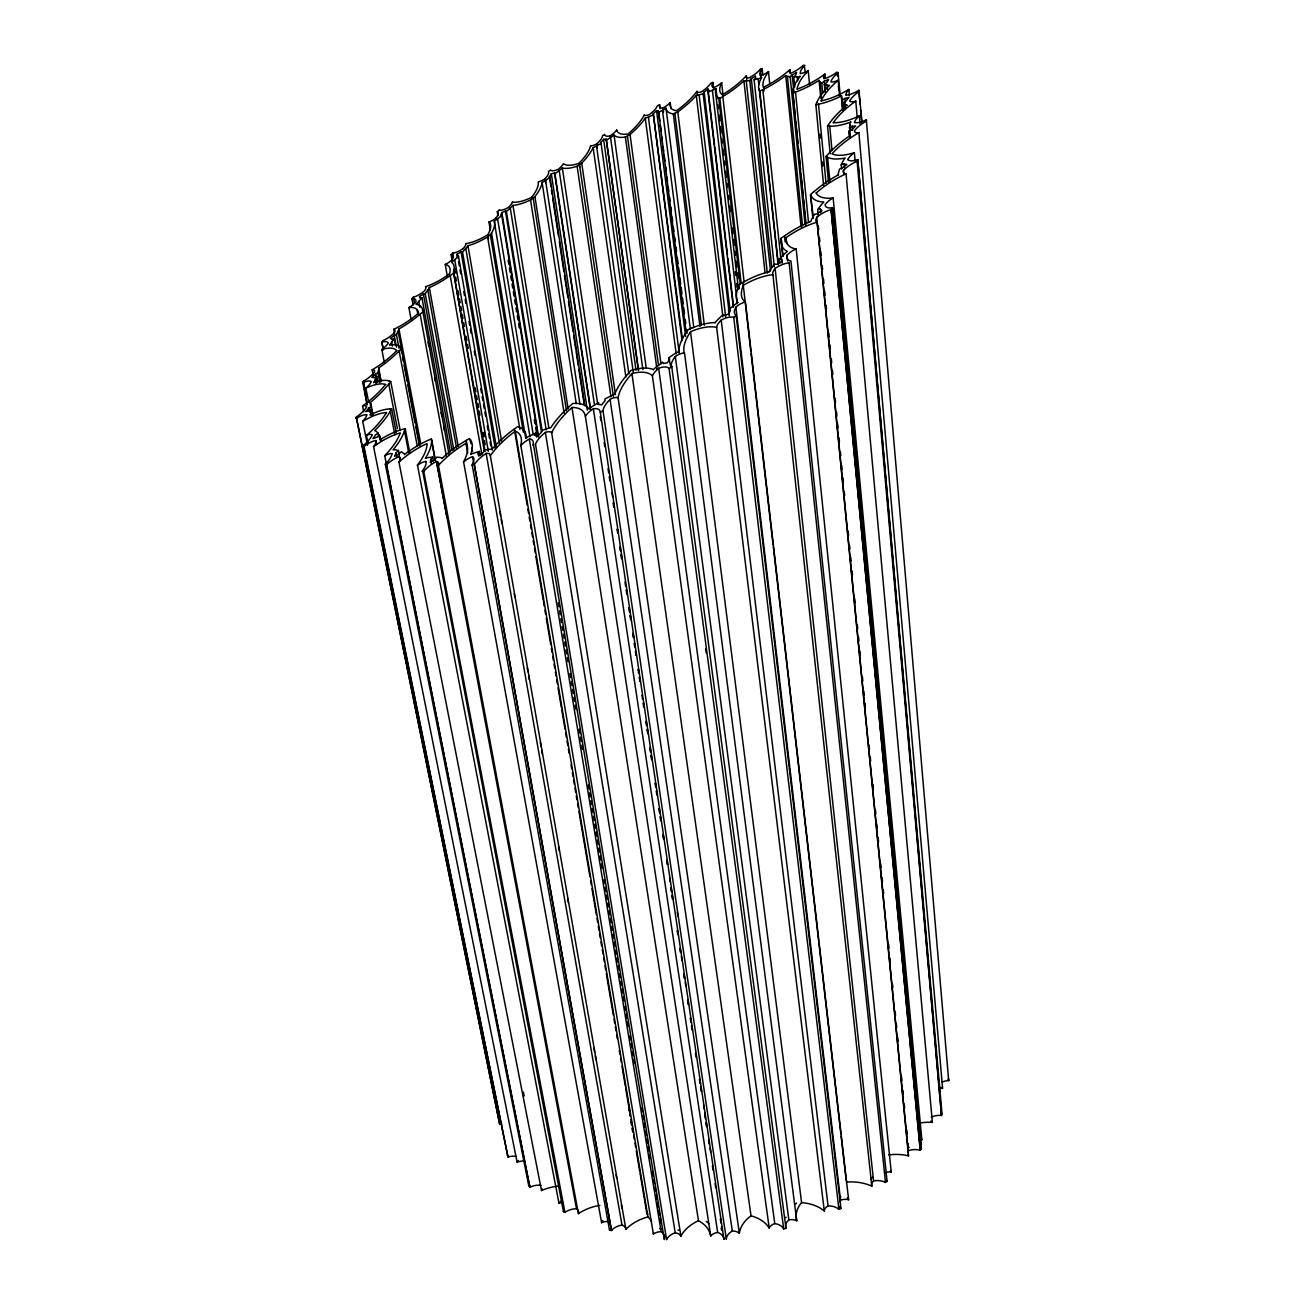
<?xml version="1.0" encoding="UTF-8"?>
<svg xmlns="http://www.w3.org/2000/svg" width="1305" height="1305" viewBox="0 0 1305 1305"><rect width="100%" height="100%" fill="white"/><g stroke="black" fill="none" stroke-linecap="round" stroke-linejoin="round"><path stroke-width="1.5" d="M854.481 122.474A14.795 6.052 -30.7 0 0 866.324 119.783L948.686 1080.589L948.735 1079.333A12.463 7.569 -2.1 0 1 947.952 1079.235M866.406 119.783L866.373 121.055M722.089 1229.979L722.122 1228.706L720.898 1228.902M785.121 241.882L784.501 235.879L781.124 238.26L782.69 256.286M638.243 369.788L606.221 139.146A15.872 5.791 -33.7 0 1 603.595 139.292A21.745 7.912 -34 0 1 600.936 142.327L601.001 143.468L596.516 145.964A14.192 5.187 -34 0 1 593.123 147.628A49.313 17.944 -34.5 0 1 581.687 163.19L577.12 166.224A38.008 13.882 -34 0 1 562.292 167.97A16.737 6.117 -34.5 0 1 559.209 170.564L554.951 173.826L590.561 408.808M805.854 225.21L792.739 91.383L795.349 117.401M370.229 414.811A15.301 6.199 -37.9 0 0 371.044 412.282L371.403 409.379L368.809 411.124A18.025 7.324 -37.9 0 0 365.645 411.613A23.474 9.396 -37.8 0 0 368.76 408.041L371.354 406.393L370.897 404.061A13.344 5.367 -37.8 0 0 370.049 402.641A55.104 21.663 -37.6 0 0 388.743 384.013L390.701 381.517L389.233 381.044M850.093 137.89L849.751 124.693A18.123 7.438 -30.6 0 1 850.762 122.05M374.502 372.251L374.535 372.104A8.89 3.491 -37.4 0 0 372.17 369.804A47.208 18.156 -37.2 0 0 396.687 350.686M379.837 382.528L377.928 372.839L378.581 369.935A13.817 5.432 -37.4 0 0 378.597 367.994A53.407 20.521 -37.2 0 0 399.102 350.963L401.5 348.549L400.7 347.554A39.493 15.464 -37.4 0 0 389.445 345.009A16.802 6.476 -37.1 0 0 391.696 342.106L394.094 338.517L395.219 344.389M843.422 170.547L843.47 170.368A18.857 8.075 -30.8 0 1 857.042 161.298L857.793 159.569L941.558 1115.498M484.334 451.236L453.52 271.848A40.406 15.203 -36.3 0 0 451.644 262.387A16.883 6.297 -35.9 0 0 454.711 259.744L458.479 256.155L492.344 450.192M399.265 454.499L398.498 450.535L395.676 449.882A14.061 5.987 -38 0 0 393.099 449.85A53.733 22.348 -38.1 0 0 404.55 430.781L405.17 428.627L402.544 429.329A51.123 21.826 -38 0 0 380.342 439.589A14.551 6.068 -38 0 0 380.228 437.436L379.396 435.185L376.835 437.257A19.95 8.352 -38 0 0 372.985 438.594A22.968 9.461 -38 0 0 375.383 435.005L377.993 432.999L376.346 431.433A13.393 5.546 -38 0 0 374.617 430.65A55.153 22.267 -38 0 0 390.293 411.271L391.647 408.873L389.575 408.954M681.993 340.458L653.267 113.666A22.397 8.173 -33.4 0 0 656.546 110.599A16.117 5.905 -33.1 0 0 658.519 111.137M367.096 404.713L363.23 381.337M535.017 435.234L535.915 432.983L530.531 435.527A18.776 8.629 -36.4 0 0 526.323 437.876M686.185 332.873L658.519 111.137L659.792 121.12M738.385 286.921L739.413 284.425L742.953 282.418A54.745 25.17 -32.6 0 1 768.922 271.864M373.654 382.561A16.149 6.362 -37.5 0 0 375.253 379.771L376.721 376.427L374.225 377.765A16.818 6.656 -37.6 0 0 371.876 377.455A23.278 9.086 -37.4 0 0 375.481 374.078L377.928 372.839M823.618 185.702L815.853 104.645L816.767 102.557M394.322 332.889L394.404 332.726A9.086 3.491 -37 0 0 393.784 329.284A43.473 16.41 -36.6 0 0 418.53 313.151A34.958 13.393 -36.9 0 0 408.922 307.54L411.091 319.448M841.578 168.9L841.203 164.87L843.095 161.086A19.82 8.401 -30.7 0 1 845.102 158.019A45.006 18.662 -30.7 0 1 827.566 157.253L826.049 156.437L828.414 153.859A63.537 26.981 -30.6 0 1 850.338 135.394A15.676 6.476 -30.7 0 1 849.473 133.697L849.082 131.071L852.051 129.587A26.72 11.093 -30.6 0 1 855.656 126.03A18.743 7.667 -30.7 0 1 852.149 126.194L849.196 127.776M399.036 348.288L396.426 334.553L398.09 331.242A14.616 5.612 -37 0 0 398.906 328.925A50.389 19.004 -36.6 0 0 420.096 314.179L422.787 311.928L422.657 310.525A39.085 14.975 -36.9 0 0 416.034 304.261A17.096 6.46 -36.5 0 0 418.775 301.439L421.939 297.768L450.29 451.905M458.479 256.155L456.946 256.171A17.797 6.639 -36 0 0 457.239 254.002A19.232 7.129 -35.7 0 0 461.089 251.947L462.508 252.028L465.787 248.439A16.312 6.068 -35.8 0 0 467.973 245.731A42.82 15.758 -35.4 0 0 487.613 236.955L491.545 233.334L525.719 438.252M729.348 314.277L703.15 93.732L704.178 92.019A22.397 8.222 -32.7 0 0 707.979 89.05A17.161 6.346 -32.4 0 0 709.153 90.273L707.995 92.035L733.345 307.344M382.838 340.621L381.859 342.269L383.36 350.034L381.908 342.253A12.61 4.877 -37.1 0 1 388.254 343.199A11.696 4.502 -37.1 0 1 381.794 349.495L384.437 363.084M480.093 455.396L479.375 451.4L477.793 453.83A19.836 8.907 -37.3 0 1 478.658 456.098A26.589 12.088 -37 0 1 483.176 452.525L484.612 450.127L488.951 449.409A14.942 6.753 -37 0 1 491.952 449.344A64.679 29.901 -36.4 0 1 514.317 429.002L517.628 426.604L519.39 427.29M832.101 208.115L832.345 207.74A15.105 6.574 -31.1 0 1 825.037 204.722A13.931 6.085 -31.1 0 1 833.161 197.903A41.727 17.862 -30.8 0 1 816.114 192.912M831.35 209.257L831.089 209.632A17.927 7.912 -31.3 0 0 816.848 217.234A11.794 5.187 -31.3 0 0 816.897 222.356M830.176 153.892L827.549 125.965L829.213 123.584A62.428 25.66 -30.5 0 1 846.945 105.15M421.939 297.768L420.014 298.225A16.786 6.362 -36.6 0 0 419.427 296.578A20.929 7.863 -36.4 0 0 423.375 293.968L425.218 293.625L427.763 290.102A15.546 5.856 -36.4 0 0 429.312 287.524A46.621 17.34 -36 0 0 450.176 275.567M818.251 215.553L817.664 209.583L820.861 205.358A20.945 9.168 -31.1 0 1 823.781 202.047A46.686 19.999 -30.9 0 1 811.302 196.044M512.898 205.391A39.737 14.551 -34.7 0 0 530.564 199.975L534.92 196.598A46.197 16.932 -35.1 0 0 542.179 182.439A15.268 5.579 -34.6 0 0 545.539 180.4L549.976 177.398L549.389 176.615A20.57 7.52 -34.7 0 0 551.33 173.761A16.427 6.003 -34.4 0 0 554.511 172.929L554.951 173.826M411.956 298.894L413.342 297.165L414.484 303.103M675.028 356.82L675.321 356.461A11.957 5.546 -33.8 0 1 684.505 352.888L796.768 1220.795A9.347 6.362 -6.5 0 0 788.856 1219.865L788.367 1220.322A13.605 9.249 -6.2 0 0 785.969 1228.299L783.718 1228.951A13.637 9.298 -7.2 0 0 774.779 1223.584L658.682 368.353M740.261 284.457L718.663 97.712L719.838 98.397L722.823 96.586A52.494 19.298 -32.5 0 0 743.899 80.894A12.74 4.747 -32.1 0 0 746.264 80.975L749.771 80.584L751.321 78.675A21.826 8.107 -32.1 0 0 755.497 75.951A18.939 7.096 -31.9 0 0 755.791 77.843L754.111 79.768L774.322 266.84M442.199 458.267A14.241 6.28 -37.6 0 0 440.111 457.484L436.832 457.109L434.842 459.539A24.681 10.946 -37.6 0 0 430.259 462.476A20.798 9.086 -37.8 0 0 430.617 459.523L432.722 457.109L433.456 461.04M531.51 197.463A39.525 14.486 -35.1 0 0 538.198 181.819A9.412 3.442 -34.6 0 0 545.033 178.752L545.294 178.508A14.176 5.187 -34.7 0 0 548.524 171.444L550.514 169.993A12.104 4.421 -34.4 0 0 558.034 169.422L558.246 169.259A11.141 4.078 -34.5 0 0 563.401 163.68A33.8 12.349 -34 0 0 579.094 163.304L579.665 167.35M779.786 263.088L779.346 259.091L783.669 254.703A21.255 9.559 -31.8 0 1 787.355 251.408A50.063 22.12 -31.3 0 1 781.091 240.267M398.498 450.535L396.051 452.819A21.973 9.314 -38.1 0 1 394.583 456.195A22.316 9.624 -38 0 1 398.922 454.026L401.304 451.709L403.359 453.096A14.143 6.068 -37.9 0 1 404.452 454.613A56.751 24.974 -37.8 0 1 428.35 440.225L431.384 438.969L435.446 460.551M805.054 224.656L790.178 76.767L792.217 74.777A20.847 7.879 -31.6 0 0 796.572 72.444A21.19 8.091 -31.3 0 0 795.903 74.94L793.75 76.946L794.745 86.946M609.696 399.721L610.071 399.363A11.076 5.155 -35 0 1 618.162 397.666M542.13 430.878L506.405 211.541L510.255 208.05A16.753 6.166 -35.1 0 0 512.963 205.325L548.818 427.649M736.134 315.353L840.942 1208.495L838.936 1209.425L733.753 317.441L736.183 315.37A16.883 7.748 -32.6 0 1 736.053 307.034M812.852 218.327L810.503 194.608L813.455 192.031M606.14 140.385L610.642 137.482A16.28 5.938 -33.8 0 0 614.035 135.067A38.008 13.915 -33.4 0 0 625.372 137.041L630.054 134.513A51.662 18.759 -33.8 0 0 645.274 118.151M870.582 1178.937L872.474 1177.306M496.161 217.853A13.262 4.894 -35.4 0 0 497.368 211.638L499.179 210.072M729.218 315.761L728.516 309.791L733.655 305.582A20.684 9.51 -32.7 0 1 737.847 302.548M822.737 93.095L821.807 83.177L824.271 81.187A19.787 7.634 -31.1 0 0 828.61 79.426A23.539 9.2 -30.9 0 0 826.913 82.427L824.385 84.385L825.119 92.345M491.463 233.35A43 15.921 -35.8 0 0 494.35 221.214A16.231 5.987 -35.3 0 0 497.613 218.832L501.805 215.472L537.97 436.049M544.935 432.754L545.36 432.428A10.44 4.812 -36.1 0 1 551.721 432.738M657.899 112.67L662.451 110.272A15.497 5.677 -33.2 0 0 666.007 108.168A39.9 14.698 -32.7 0 0 673.233 113.829L677.801 111.904A52.804 19.232 -33.2 0 0 696.283 95.493A12.74 4.698 -32.7 0 0 699.121 94.922L703.15 93.732M671.765 366.738L669.122 368.63M452.998 273.593L450.209 275.6L481.937 454.841M843.112 110.126L842.214 100.224L844.988 98.381A18.988 7.536 -30.8 0 0 849.066 97.353A25.529 10.277 -30.6 0 0 846.358 100.713L843.536 102.508L844.074 108.446M669.335 361.648L668.812 357.701L674.391 354.014A19.412 9.021 -33.8 0 1 678.779 351.485M590.48 145.817A8.858 3.23 -34 0 0 596.874 143.795A15.301 5.579 -34 0 0 602.616 135.655L604.688 134.366A12.202 4.453 -33.7 0 0 610.283 135.785L610.544 135.606A11.337 4.143 -33.8 0 0 616.694 130.043M609.794 399.754A19.232 8.972 -34.9 0 0 602.943 410.798L600.3 412.347A15.171 7.047 -35.4 0 0 593.384 408.775L593.057 408.987A14.159 6.59 -35.3 0 0 585.374 416.213L710.719 1235.949A38.22 25.953 -10.7 0 0 698.469 1220.713L571.981 407.47A41.907 19.33 -36 0 1 585.325 416.246M442.216 458.283A61.612 27.878 -37.3 0 1 466.195 440.405L469.49 438.529L471.121 443.749M658.699 368.369A14.143 6.59 -34.1 0 0 652.402 375.824A42.429 19.754 -34.9 0 0 631.897 373.491L751.028 1215.836A38.334 26.182 -7 0 0 739.38 1233.307A9.363 6.394 -8.6 0 0 732.301 1231.055L731.665 1231.414A13.637 9.314 -8.3 0 0 726.314 1239.016M663.495 112.002L663.234 107.875A11.272 4.127 -33.2 0 0 670.183 102.589L670.966 108.625M662.94 108.054A12.642 4.633 -33.1 0 1 659.661 104.694L657.459 105.721A16.247 5.921 -33.4 0 1 649.988 114.122L649.678 114.416A8.564 3.132 -33.3 0 1 644.181 115.15M778.4 264.833L759.804 91.138L762.838 89.686A50.993 19.02 -31.9 0 0 785.692 75.543M676.186 353.786L645.257 118.168A13.278 4.861 -33.3 0 0 648.422 117.026L652.794 115.117M691.585 328.175L688.126 329.627L686.251 332.4A59.361 27.503 -32.9 0 0 678.682 351.534M535.295 444.238L535.442 444.157A19.966 9.249 -36 0 1 544.968 432.787M533.533 444.956L664.327 1239.571A13.539 9.135 -11.4 0 0 661.162 1231.692L529.308 439.1A13.654 6.28 -36.4 0 0 520.858 445.576L653.397 1234.057A9.314 6.297 -11.1 0 1 660.656 1231.692L661.162 1231.692M707.995 92.035L712.416 90.273A14.6 5.383 -32.5 0 0 715.972 88.593L717.13 98.674M394.094 338.517L391.826 339.414A16.41 6.346 -37.1 0 0 390.358 338.403A22.381 8.548 -36.9 0 0 394.224 335.336L396.426 334.553M841.203 164.87L844.139 163.696A19.232 8.124 -30.7 0 0 846.831 164.479A26.85 11.517 -30.8 0 0 842.459 167.953L839.555 169.014L838.577 172.472A17.373 7.422 -30.8 0 0 838.414 174.87M698.469 1220.713A38.351 26.198 -9.2 0 0 680.916 1236.21A9.331 6.313 -10.7 0 0 675.223 1232.785L674.489 1233.046A13.588 9.233 -10.4 0 0 666.627 1239.701L535.474 444.108M792.575 93.047L795.495 92.035L808.513 222.437M479.375 451.4L474.596 452.884A16.965 7.634 -37.2 0 0 470.681 454.466A48.791 21.549 -37.6 0 0 470.518 439.769M647.9 1213.96L646.97 1214.205L640.037 1173.146M754.111 79.768L758.172 78.74A13.833 5.171 -32 0 0 761.565 77.599M634.23 369.56L631.131 370.343L628.537 373.197A63.244 29.624 -34.1 0 0 614.671 394.322M817.664 209.583L820.388 208.947A20.489 8.923 -31.1 0 0 822.003 210.709A25.97 11.484 -31.2 0 0 817.126 213.857L814.499 214.346L812.134 218.424A19.151 8.434 -31.2 0 0 810.894 221.41A58.97 26.557 -31.6 0 0 784.533 235.911M625.927 1229.375L490.337 455.69A57.714 26.671 -36.4 0 1 515.312 431.221L647.949 1216.929A38.155 25.806 -11.2 0 0 625.927 1229.375A9.249 6.166 -12.4 0 0 622.012 1225.052L621.245 1225.199A13.474 9.021 -12.2 0 0 611.523 1230.485L609.484 1229.979L472.214 465.086M784.99 1217.614L786.181 1217.369M722.578 94.694A47.502 17.454 -32.5 0 0 746.281 75.837A9.119 3.409 -32.1 0 0 749.135 77.86A17.096 6.346 -32.1 0 0 760.342 69.279L762.202 68.871L762.821 74.972M815.853 104.645L818.496 104.172A46.523 18.156 -31 0 0 841.513 95.852L842.802 109.963M425.773 461.448L425.544 461.464A11.647 5.106 -37.7 0 0 417.502 465.281L558.948 1203.177A9.07 5.889 -13.7 0 1 562.977 1202.688M432.722 457.109L428.823 457.484A15.301 6.704 -37.7 0 0 425.479 458.267M846.146 95.151L846.309 95.151A15.089 5.987 -30.8 0 0 858.788 90.273L862.165 122.915M793.75 76.946L797.225 76.767A13.442 5.122 -31.4 0 0 800.275 76.245A54.011 20.945 -31 0 0 792.657 91.415M599.843 1205.363A37.731 25.072 -12.8 0 0 578.425 1213.65A9.102 5.938 -13.5 0 0 576.516 1208.756L575.766 1208.773A13.295 8.695 -13.5 0 0 564.983 1212.394L563.45 1211.627L422.706 471.317M779.346 259.091L781.646 259.075A22.332 10.016 -31.7 0 0 781.989 261.75A24.355 11.044 -32 0 0 776.964 264.279L774.811 264.148L771.19 268.585A20.603 9.314 -31.9 0 0 768.873 271.946M578.425 1213.65L438.415 465.347A10.212 4.502 -37.6 0 0 436.555 461.399L436.278 461.579A18.988 8.417 -37.6 0 0 423.815 471.268L423.032 471.317M422.07 471.301L421.955 471.301A16.476 7.194 -37.8 0 0 425.87 461.383M662.206 1228.69L661.896 1228.69A13.703 9.265 -11.1 0 0 659.563 1228.804M804.125 65.283L805.609 73.39M827.549 125.965L829.735 126.112L831.97 150.075M801.091 227.005L785.724 75.559A13.36 5.073 -31.6 0 0 787.388 76.31L790.178 76.767M366.672 414.827L366.787 414.843A11.451 4.633 -37.9 0 1 362.676 421.27L367.553 445.233M824.385 84.385L827.027 85.135A13.588 5.302 -31 0 0 829.54 85.314A58.986 23.506 -30.7 0 0 816.718 102.573M907.791 1147.421L908.492 1147.666A17.487 11.337 -2.6 0 1 908.998 1147.535M501.805 215.472L500.712 215.08A19.151 7.063 -35.4 0 0 501.87 212.503A17.618 6.476 -35.1 0 0 505.459 211.035L506.405 211.541M728.516 309.791L730.18 310.427A24.42 11.207 -32.6 0 0 729.201 313.836A22.479 10.375 -33.1 0 0 724.405 315.533L722.905 314.75L718.256 319.187A21.386 9.853 -32.9 0 0 715.042 322.694M530.026 1185.348A12.887 8.124 -14.3 0 1 528.835 1186.098L385.318 464.221L386.427 464.776L529.895 1187.224A13.034 8.319 -14.2 0 1 540.955 1185.332M838.006 72.46L840.143 94.645M563.336 1211.578L563.45 1211.627A13.181 8.515 -13.9 0 0 564.347 1210.616M795.479 92.084A48.758 18.547 -31.4 0 0 819.067 80.355A14.567 5.66 -31.1 0 0 819.98 81.807L821.807 83.177M529.748 1187.093L384.747 455.837A10.522 4.486 -38 0 1 391.859 453.585M843.536 102.508L845.151 104.221A14.339 5.742 -30.8 0 0 846.929 105.15M668.812 357.701L670.77 366.852M810.503 194.608L813.407 217.805M759.265 89.947L759.804 91.138M841.529 95.901A16.264 6.476 -30.8 0 0 841.497 97.957L842.214 100.224M406.442 663.821L356.314 417.045A17.699 7.096 -37.8 0 0 366.672 407.013A9.053 3.654 -37.8 0 0 362.578 405.953L363.769 411.923M406.834 665.746L424.614 753.262M425.006 755.236L459.866 926.909M460.274 928.85L499.668 1124.176L356.249 417.078L356.265 418.35M386.459 412.608A49.9 20.146 -38 0 1 366.428 435.348L368.026 443.096M370.049 402.641L372.61 415.365M371.044 412.282L371.811 416.148M368.663 402.119L365.873 388.156A37.829 15.22 -37.8 0 1 385.66 384.437M375.905 440.617L376.672 444.516M368.76 408.041L369.56 412.021M366.02 395.252L363.296 381.305A16.9 6.607 -37.4 0 0 374.421 372.268M362.774 382.805L367.145 404.681M523.387 1160.83A36.361 22.952 -14.4 0 0 517.09 1162.102L373.556 446.62A11.027 4.584 -38 0 0 375.987 440.552M380.228 437.436L380.995 441.335M379.396 435.185L380.571 441.041M377.993 432.999L378.76 436.898M370.897 404.061L372.953 414.37M378.597 367.994L381.256 381.566M378.581 369.935L380.864 381.566M376.721 376.427L377.863 382.235M375.481 374.078L376.998 381.81M375.253 379.771L376.019 383.637M372.137 369.853L373.279 375.628M388.743 384.013L397.421 428.611M391.647 408.873L396.263 432.477M398.922 454.026L400.015 460.747M523.387 1092.138L524.137 1095.972M390.26 411.287L394.86 434.859M557.398 1186.212A37.127 24.077 -13.9 0 0 541.51 1190.552L398.922 461.921A10.554 4.519 -38 0 0 399.33 456.701A17.781 7.667 -38 0 0 386.525 464.743M396.051 452.819L396.834 456.783M405.17 428.627L409.786 452.525M404.468 430.813L408.693 452.721M390.701 381.517L400.211 430.536M399.118 350.963L417.274 446.082M393.719 329.333L394.844 335.206M394.224 335.336L396.475 347.097M391.696 342.106L392.446 346.021M398.906 328.925L420.699 443.553M398.09 331.242L420.014 445.821M400.7 347.554L401.826 353.459M402.576 357.407L403.327 361.355M404.093 365.286L407.095 381.06M407.845 384.991L415.039 422.771M415.789 426.768L419.231 444.76M423.733 471.252L564.951 1212.443M576.5 1208.756L436.49 461.464L446.848 516.731M435.152 460.42L431.384 438.969M430.617 459.539L431.351 463.454M413.065 304.832L412.005 298.878A12.381 4.698 -36.6 0 1 415.904 301.814A11.386 4.307 -36.5 0 1 408.873 307.605M422.657 310.525L449.05 454.466M428.089 342.089L428.823 346.07M434.598 377.373L435.315 381.272M441.09 412.559L441.824 416.523M443.635 426.409L444.369 430.373M418.775 301.439L419.884 307.409M420.128 314.195L446.441 456.44M417.111 310.264L417.845 314.244M427.763 290.102L456.717 448.855M425.218 293.625L453.863 450.111M423.375 293.968L452.052 450.225M608.636 1221.529A9.2 6.117 -12.7 0 0 601.605 1222.736L463.618 462.068A12.691 5.709 -37.2 0 1 472.508 456.652L473.878 464.547M429.312 287.524L458.218 446.441M471.823 447.664L472.524 451.563M474.286 464.596L611.49 1230.533L474.319 464.547A20.064 9.119 -37 0 1 486.145 453.439A10.146 4.584 -37 0 1 490.354 455.69M466.195 440.438L467.255 446.277M467.696 453.096L465.934 443.357A55.723 25.203 -37.3 0 0 438.48 465.363M451.204 254.671A12.577 4.698 -36 0 1 452.476 259.434A10.815 4.029 -35.9 0 1 445.233 264.475L447.321 276.187M499.864 511.625L500.549 515.573M501.234 519.521L501.936 523.468M514.219 593.547L514.904 597.494M527.253 667.948L527.938 671.814M528.623 675.68L529.292 679.546M540.335 742.561L541.02 746.444M541.706 750.326L542.374 754.208M558.605 846.798L559.29 850.713M567.74 898.851L568.425 902.799M593.922 1048.258L594.607 1052.107M595.276 1055.957L595.945 1059.807M616.091 1174.696L616.661 1177.909M621.408 1205.021L621.963 1208.202M454.711 259.744L488.331 451.269M453.504 256.955L452.786 253.023L451.09 254.736L452.166 260.641M455.543 268.765L456.228 272.696M484.269 432.298L484.971 436.262M454.319 269.238L455.005 273.169M455.706 277.1L456.391 281.048M458.12 290.885L458.822 294.816M459.507 298.747L460.208 302.695M460.893 306.626L461.595 310.557M462.28 314.489L462.981 318.485M463.683 322.466L464.384 326.462M466.13 336.429L466.847 340.409M467.533 344.406L468.25 348.386M475.183 387.813L475.868 391.712M476.553 395.611L477.239 399.509M477.924 403.408L478.609 407.291M479.294 411.189L479.979 415.088M483.095 432.803L483.796 436.751M484.481 440.715L485.183 444.662M486.145 453.439L622.012 1225.069M453.52 271.848L485.183 451.514M462.508 252.028L496.292 446.636M461.089 251.947L495.231 448.316M457.239 254.018L457.925 257.966M458.626 261.913L459.311 265.861M459.996 269.809L460.698 273.756M463.797 291.521L464.482 295.485M465.184 299.432L465.869 303.38M469.001 321.307L469.702 325.304M470.404 329.3L471.089 333.297M474.237 351.306L474.938 355.303M480.778 388.727L481.463 392.626M482.149 396.541L482.834 400.456M483.519 404.354L484.204 408.269M484.873 412.168L485.558 416.083M487.303 426.001L487.988 429.981M488.69 433.945L489.375 437.909M490.076 441.873L490.762 445.853M467.973 245.731L501.609 441.074M465.787 248.439L499.489 443.488M514.317 429.002L527.204 505.231M527.873 509.178L528.525 513.11M529.194 517.041L529.863 520.972M530.531 524.904L531.184 528.851M531.853 532.783L532.522 536.714M533.19 540.645L533.843 544.577M534.512 548.557L535.197 552.537M535.866 556.501L543.239 600.202M543.581 602.209L544.267 606.238M544.935 610.251L545.621 614.264M546.306 618.293L550.71 644.409M551.395 648.422L552.064 652.435M552.733 656.415L553.402 660.33M554.07 664.245L554.723 668.16M555.392 672.091L556.044 676.006M556.713 679.921L557.382 683.853M558.034 687.768L561.346 707.359M561.688 709.349L565.032 729.218M565.718 733.182L566.386 737.162M567.055 741.126L567.724 745.106M568.393 749.07L569.062 753.05M571.052 764.828L571.704 768.694M572.373 772.576L573.025 776.459M573.678 780.341L574.331 784.207M574.983 788.09L575.635 791.972M576.288 795.838L576.957 799.72M577.609 803.603L578.262 807.469M578.914 811.384L589.942 876.666M590.627 880.663L591.296 884.676M591.981 888.672L596.352 914.528M597.005 918.443L597.674 922.358M598.326 926.273L598.995 930.188M599.648 934.103L600.316 938.018M600.969 941.933L601.638 945.848M602.29 949.763L602.959 953.678M603.628 957.658L604.313 961.654M604.982 965.651L605.65 969.631M606.336 973.628L613.35 1015.176M614.002 1019.075L614.671 1022.973M615.324 1026.872L615.993 1030.771M616.645 1034.669L617.298 1038.568M619.304 1050.411L619.973 1054.391M620.642 1058.388L621.327 1062.368M621.996 1066.364L625.372 1086.298M625.699 1088.288L630.315 1115.596M630.968 1119.494L631.636 1123.393M632.289 1127.292L632.941 1131.19M633.626 1135.187L634.295 1139.183M634.98 1143.18L635.649 1147.177M636.318 1151.173L639.695 1171.156M628.814 1108.973L629.124 1110.767M629.728 1114.356L630.038 1116.15M630.935 1121.517L631.538 1125.089M632.142 1128.662L632.746 1132.218M490.272 229.778L488.983 221.981A10.114 3.736 -35.3 0 0 496.259 217.805M490.435 235.324L523.321 432.249M487.891 234.818L488.543 238.717M487.613 236.988L519.912 429.557M558.23 602.763L558.899 606.776M559.551 610.756L560.204 614.671M560.856 618.586L561.509 622.501M562.161 626.433L562.798 630.348M563.45 634.263L564.103 638.178M564.755 642.093L565.408 646.024M566.044 649.939L566.696 653.854M567.349 657.769L568.001 661.684M569.959 673.559L570.611 677.523M571.28 681.487L571.933 685.451M572.585 689.415L573.238 693.379M573.906 697.343L574.559 701.307M575.211 705.255L575.864 709.219M579.175 729.201L579.844 733.214M580.513 737.227L581.165 741.24M581.834 745.253L582.503 749.266M588.425 785.006L589.077 788.938M589.713 792.853L590.366 796.768M591.018 800.683L591.671 804.598M592.307 808.529L592.959 812.444M593.612 816.359L594.264 820.274M594.917 824.254L595.586 828.235M596.238 832.199L596.891 836.179M597.56 840.159L598.212 844.139M598.865 848.12L599.533 852.083M600.186 856.064L600.855 860.044M601.507 864.024L602.16 868.004M604.101 879.701L604.737 883.583M605.389 887.465L606.026 891.348M606.678 895.23L607.314 899.112M607.967 902.995L608.603 906.877M609.239 910.76L609.892 914.642M610.528 918.524L611.18 922.488M611.849 926.436L612.502 930.383M613.154 934.331L613.807 938.279M614.459 942.226L615.112 946.19M615.764 950.138L616.417 954.086M617.069 958.033L617.738 961.981M618.391 965.945L619.027 969.794M619.663 973.661L620.299 977.51M620.935 981.376L621.588 985.242M622.224 989.092L622.86 992.958M623.496 996.808L624.133 1000.674M625.095 1006.465L625.731 1010.331M626.384 1014.23L627.036 1018.161M627.689 1022.092L628.341 1026.024M629.972 1035.876L630.625 1039.808M631.277 1043.739L631.93 1047.67M632.566 1051.618L633.219 1055.549M633.887 1059.53L634.556 1063.542M641.848 1107.651L642.5 1111.583M643.153 1115.514L643.805 1119.445M644.458 1123.377L645.11 1127.308M645.763 1131.256L646.415 1135.187M647.068 1139.118L647.72 1143.05M648.357 1146.932L648.993 1150.782M649.629 1154.631L650.265 1158.465M652.5 1171.923L653.136 1175.772M653.772 1179.622L654.409 1183.472M655.045 1187.305L655.697 1191.253M656.35 1195.201L657.002 1199.132M657.655 1203.08L658.307 1207.011M658.96 1210.958L659.612 1214.906M660.265 1218.837L660.917 1222.785M494.252 221.279L529.977 436.751M501.87 212.519L538.671 437.061M508.151 260.348L508.803 264.279M509.439 268.21L510.092 272.158M510.744 276.138L511.397 280.118M512.049 284.099L512.702 288.079M513.354 292.059L514.007 296.039M514.659 300.019L515.328 304M515.981 307.98L516.633 311.96M517.286 315.941L517.938 319.921M518.591 323.901L519.243 327.881M534.316 419.721L534.968 423.652M535.621 427.583L536.257 431.531M535.915 432.983L536.567 436.963M497.254 211.704L497.923 215.635M497.613 218.832L533.256 434.826M510.255 208.05L546.208 429.949M545.36 432.412L675.223 1232.785M505.459 211.035L541.51 432.167M551.672 432.787L680.916 1236.21M533.256 198.752L566.517 410.83M530.548 200.024L564.119 413.179M534.92 196.598L568.132 408.905M545.555 180.4L579.909 403.963M545.05 178.769L545.653 182.7M542.113 182.488L576.255 403.555M554.511 172.929L590.415 409.819M551.33 173.761L587.315 410.096M549.976 177.398L584.819 405.594M549.389 176.615L550.889 186.468M551.493 190.4L552.097 194.347M552.7 198.295L558.426 235.732M559.339 241.702L563.891 271.538M564.494 275.518L567.854 297.442M568.458 301.471L573.074 331.633M573.678 335.646L575.831 349.724M576.141 351.697L578.229 365.433M578.833 369.364L584.232 404.697M600.235 416.507L600.838 420.52M604.133 442.574L604.737 446.587M608.032 468.642L608.636 472.671M609.239 476.7L609.843 480.729M613.171 502.914L613.758 506.944M617.069 529.063L617.657 532.978M619.728 546.73L620.315 550.645M620.903 554.576L621.49 558.491M625.013 582.046L625.601 585.978M626.188 589.925L626.775 593.889M628.847 607.722L629.434 611.67M630.038 615.634L630.625 619.581M632.697 633.431L633.284 637.378M634.181 643.316L634.768 647.296M635.372 651.293L635.975 655.289M638.063 669.253L638.651 673.233M639.254 677.23L639.858 681.226M641.946 695.19L642.533 699.17M643.137 703.216L643.74 707.245M645.861 721.355L646.464 725.384M647.068 729.43L647.672 733.459M649.776 747.569L650.379 751.598M650.983 755.579L651.57 759.526M655.094 783.114L655.681 787.046M656.284 790.977L656.872 794.908M658.927 808.692L659.531 812.672M660.118 816.653L660.722 820.633M662.81 834.564L663.397 838.56M666.676 860.403L667.247 864.285M670.737 887.596L671.325 891.478M671.896 895.361L672.483 899.243M677.181 930.644L677.768 934.576M679.84 948.376L680.427 952.324M683.706 974.264L684.309 978.277M687.605 1000.315L688.208 1004.328M690.263 1018.063L690.851 1021.978M691.438 1025.893L692.025 1029.808M695.532 1053.298L696.136 1057.278M699.415 1079.219L700.018 1083.199M700.606 1087.196L701.209 1091.176M704.733 1114.747L705.32 1118.63M705.907 1122.528L706.478 1126.427M708.533 1140.064L709.104 1143.963M712.383 1165.854L712.987 1169.835M715.075 1183.765L715.662 1187.746M720.327 1218.87L720.898 1222.769M721.486 1226.651L722.073 1230.55M562.325 167.937L597.706 404.11M559.209 170.564L594.395 404.24M593.367 408.791L717.668 1232.409A13.621 9.298 -9.4 0 1 723.949 1239.228M603.008 410.765L726.314 1239.065M677.311 912.342L677.899 916.306M600.3 412.298L723.949 1239.277M609.647 476.814L610.251 480.86M612.061 492.947L612.665 496.977M613.562 503.029L614.166 507.058M617.477 529.129L618.064 533.044M620.12 546.795L620.707 550.71M621.294 554.641L621.881 558.573M626.579 590.007L627.167 593.971M629.238 607.804L629.826 611.768M630.429 615.715L631.016 619.663M633.088 633.512L633.675 637.46M634.573 643.414L635.16 647.411M635.763 651.391L636.351 655.387M638.439 669.351L639.042 673.347M639.646 677.328L640.233 681.324M643.528 703.33L644.132 707.375M646.252 721.486L646.856 725.515M647.459 729.544L648.047 733.589M650.167 747.7L650.771 751.729M651.358 755.66L651.945 759.592M655.469 783.196L656.056 787.127M656.643 791.058L657.247 794.99M659.302 808.79L659.906 812.787M660.493 816.767L661.097 820.747M663.185 834.678L663.772 838.658M667.034 860.468L667.622 864.35M669.644 877.955L670.232 881.837M671.096 887.661L671.683 891.543M672.271 895.426L672.842 899.308M677.54 930.742L678.143 934.674M680.199 948.474L680.786 952.422M681.373 956.369L681.977 960.366M684.081 974.395L684.685 978.407M685.272 982.42L685.875 986.433M687.98 1000.462L688.567 1004.459M690.622 1018.161L691.21 1022.076M691.797 1025.991L692.384 1029.906M699.774 1079.349L700.377 1083.346M700.964 1087.326L701.568 1091.323M703.623 1105.09L704.211 1108.989M704.798 1112.888L705.369 1116.786M706.25 1122.626L706.837 1126.525M710.05 1148.09L710.654 1152.07M712.742 1166.001L713.329 1169.981M720.67 1218.984L721.241 1222.867M577.12 166.224L610.968 396.899M610.071 399.346L732.301 1231.055M739.38 1233.307L618.081 397.731A54.419 25.464 -34.1 0 1 632.077 373.507M581.736 163.19L615.438 394.599M579.599 165.392L613.383 396.492M593.139 147.628L625.878 376.917M596.874 143.811L597.445 147.759M596.516 145.964L628.88 373.85M606.221 139.146L638.585 370.506M603.595 139.292L636.008 370.229M600.936 142.327L633.235 372.056M614.051 135.067L646.171 367.7M610.3 135.753L642.876 369.576M652.418 375.824L769.2 1228.054A9.331 6.362 -7 0 1 774.779 1223.568M630.054 134.513L660.966 363.818M627.526 136.682L658.519 365.596M625.389 137.025L656.986 369.592M669.106 368.597L783.718 1228.951M705.614 648.764L706.152 652.777M675.321 356.461L788.856 1219.865M671.749 366.705L785.985 1228.348M653.267 113.666L682.45 339.055M648.422 117.026L679.285 353.443M659.58 104.694L660.085 108.723M660.314 125.101L661.08 131.104M661.847 137.09L662.353 141.087M663.136 147.073L663.641 151.07M664.147 155.05L664.914 161.053M665.697 167.04L666.202 171.037M666.969 177.04L667.491 181.052M668.258 187.072L668.78 191.085M669.547 197.104L670.069 201.133M670.835 207.152L671.357 211.165M672.124 217.185L672.646 221.197M673.413 227.233L673.935 231.246M674.701 237.265L675.223 241.311M676.006 247.379L676.512 251.425M677.295 257.477L678.078 263.545M678.6 267.59L679.367 273.659M679.889 277.704L680.672 283.772M681.194 287.801L681.96 293.87M682.482 297.915L683.249 303.82M683.755 307.768L684.505 313.689M685.272 319.594L685.778 323.542M686.528 329.447L687.034 333.395M656.546 110.599L685.631 336.478M666.007 108.168L693.803 327.604M662.451 110.272L690.361 329.186M690.508 331.633L801.58 1202.606A38.122 25.757 -5 0 0 796.768 1220.795M677.801 111.904L704.341 325.206M674.979 113.943L701.356 324.863M673.282 113.78L699.937 326.429M801.58 1202.606A38.302 26.1 -6.4 0 1 824.287 1210.975L716.657 327.376A44.011 20.456 -33.7 0 0 690.492 331.747M699.121 94.939L725.662 316.838M713.59 88.495L712.905 82.427L710.882 83.129A16.916 6.215 -32.7 0 1 701.601 91.725L701.225 91.986A8.646 3.181 -32.7 0 1 696.952 91.35L697.441 95.33M696.299 95.493L722.921 316.952M721.192 320.019L828.071 1205.918A9.298 6.264 -5 0 0 824.287 1210.975M707.979 89.05L714.536 144.855M714.781 146.845L727.44 254.524M727.913 258.472L733.541 306.381M704.178 92.019L730.099 310.737M717.832 104.71L718.305 108.739M719.006 114.791L719.707 120.827M720.409 126.879L721.11 132.914M721.812 138.966L722.269 142.995M722.97 149.047L723.671 155.083M724.389 161.151L724.846 165.197M725.547 171.265L726.265 177.333M726.967 183.401L727.423 187.431M728.369 195.522L728.843 199.567M729.544 205.635L730.245 211.704M732.105 227.674L732.79 233.579M733.475 239.484L734.16 245.389M734.846 251.294L735.302 255.225M735.987 261.131L736.673 267.036M737.358 272.941L738.043 278.846M738.728 284.767L739.185 288.731M715.76 94.025L738.451 289.286M735.286 271.619L735.743 275.551M736.656 283.43L737.113 287.377M712.416 90.273L737.341 303.755M840.518 1200.176L735.873 307.067A12.871 5.905 -32.7 0 1 745.432 301.912L848.642 1199.752A9.282 6.231 -4.7 0 0 840.518 1200.176A13.49 9.053 -4.4 0 0 839.702 1201.693M723.003 94.808L721.616 82.672A10.897 4.029 -32.5 0 1 713.835 87.582M722.823 96.586L744.095 281.88M742.953 282.418L750.815 351.437M751.044 353.443L758.678 419.77M758.906 421.792L773.066 544.854M773.31 546.877L818.643 940.938M818.871 942.879L835.706 1089.186M835.934 1091.143L840.893 1134.257M841.121 1136.215L846.162 1180.112M719.838 98.397L741.175 283.316M746.346 75.82L746.786 79.817M746.264 80.975L767.324 273.104M743.948 80.91L765.056 272.729M775.105 268.341L873.567 1180.927A9.2 6.085 -3.5 0 0 871.822 1186.212A38.024 25.562 -4.5 0 0 846.39 1182.118M772.935 274.784L871.822 1186.212M751.321 78.675L771.81 267.411M749.771 80.584L770.537 271.146M781.124 238.26L783.033 256.237M763.556 87.174L763.98 91.203M781.646 259.075L782.07 263.072M762.838 89.686L780.83 258.602M760.391 69.23L761.207 77.338M758.172 78.74L758.809 84.776M759.249 88.805L778.057 264.295M789.15 263.006L885.491 1182.444L887.09 1181.253L790.944 261A15.79 7.08 -31.7 0 1 787.127 255.079A13.588 6.117 -31.8 0 1 796.164 248.864L891.233 1171.972A9.168 6.036 -3.3 0 0 885.638 1172.64M769.754 83.781L768.482 71.628A10.473 3.915 -31.9 0 1 760.456 75.739A15.008 5.628 -31.8 0 1 762.316 68.904M786.638 243.758L786.001 237.738A50.357 22.642 -31.6 0 1 817.044 222.176L908.525 1155.871A37.535 24.713 -3.1 0 0 888.77 1154.876M786.997 255.128L787.633 261.131M787.404 76.31L802.526 225.912M797.225 76.767L797.616 80.78M792.217 74.777L794.011 92.769M795.756 121.414L797.959 143.436M798.366 147.449L800.585 169.471M800.976 173.483L803.195 195.505M803.603 199.518L805.805 221.556M790.292 73.749L789.9 69.752A9.967 3.784 -31.5 0 0 790.961 73.145A16.622 6.28 -31.6 0 0 803.276 65.266M818.3 225.765L818.675 229.729M819.458 237.673L819.85 241.653M820.812 251.571L821.204 255.552M822.183 265.47L822.574 269.45M823.537 279.368L823.928 283.348M824.711 291.276L825.086 295.24M826.065 305.158L826.457 309.122M828.773 332.906L829.164 336.869M829.947 344.797L830.323 348.761M831.301 358.663L831.693 362.627M832.46 370.555L832.851 374.519M835.167 398.286L835.559 402.25M836.538 412.152L836.913 416.116M837.696 424.043L838.087 428.007M839.05 437.909L839.441 441.889M840.404 451.791L840.795 455.755M841.774 465.673L842.149 469.637M842.932 477.565L843.324 481.529M844.286 491.447L844.678 495.427M848.185 531.184L848.56 535.164M849.539 545.082L849.93 549.062M850.713 557.023L851.088 561.02M852.067 570.986L852.459 574.967M854.808 598.897L855.199 602.877M857.336 624.867L857.728 628.88M858.527 636.889L858.918 640.902M859.897 650.918L860.289 654.914M862.442 676.985L862.833 681.014M863.828 691.095L864.22 695.125M865.003 703.183L865.394 707.228M869.114 745.155L869.489 749.07M870.272 756.933L870.647 760.848M872.947 784.403L873.339 788.318M875.459 810.079L875.851 814.043M876.813 823.944L877.205 827.892M878.183 837.794L878.559 841.741M880.712 863.714L881.103 867.711M882.082 877.694L882.474 881.691M883.257 889.684L883.648 893.68M888.591 944.184L888.982 948.229M889.945 958.131L890.336 962.079M892.457 983.742L892.848 987.689M895.165 1011.473L895.556 1015.469M896.339 1023.463L896.731 1027.459M897.71 1037.442L898.101 1041.439M901.559 1076.756L901.934 1080.654M902.897 1090.409L903.272 1094.291M904.235 1104.112L904.626 1108.059M906.747 1129.836L907.138 1133.8M908.101 1143.702L908.492 1147.666M816.734 217.185L908.215 1150.749A13.197 8.564 -2.6 0 1 920.237 1150.26L921.395 1148.955L832.427 207.626L921.33 1148.938A13.083 8.368 -2.3 0 1 920.074 1148.416M819.785 134.219L820.176 138.183M822.444 161.918L822.819 165.882M800.536 73.537A10.049 3.833 -31.4 0 0 808.187 70.503L809.589 84.678M820.388 208.947L820.78 212.927M833.161 197.92L921.852 1139.787A9.005 5.775 -2.4 0 0 919.389 1140.195M827.598 157.236L829.85 181.183M819.98 81.807L821.481 97.647M819.1 80.388L820.78 98.201M826.049 156.437L828.512 182.357M818.496 104.172L826.049 183.401M827.027 85.135L827.403 89.132M825.315 78.088L824.939 74.108A11.044 4.274 -31.1 0 0 824.124 78.74A15.725 6.068 -31.1 0 0 836.945 72.069L837.419 76.114M824.271 81.187L825.2 91.122M841.513 97.957L842.59 110.028M839.621 96.26L838.169 80.225A9.739 3.801 -31 0 1 831.04 81.921L830.942 81.84A18.074 7.063 -30.9 0 1 838.202 72.623M838.381 86.081L838.756 90.078M919.307 1123.05A36.85 23.669 -2.3 0 1 932.39 1122.398L846.048 173.826A53.538 23.425 -31 0 0 816.229 192.961M844.139 163.696L844.514 167.725M843.846 174.413L843.47 170.368A10.783 4.6 -30.8 0 0 845.983 173.891M849.425 95.559L848.886 89.507A12.169 4.845 -30.8 0 0 846.064 95.2M852.149 126.194L852.508 130.255M858.869 132.637A56.066 23.784 -30.6 0 0 832.003 153.778A40.602 16.818 -30.7 0 0 854.367 152.652L855.085 160.792M849.751 124.693L850.126 128.738M849.457 133.697L849.832 137.743M849.082 131.071L849.637 137.139M844.988 98.381L845.346 102.345M845.151 104.221L845.51 108.184M859.995 123.861L859.294 115.949A13.148 5.399 -30.6 0 0 854.514 122.425M939.453 1088.598A36.034 22.511 -2 0 1 942.585 1088.24L858.886 132.67A10.097 4.176 -30.7 0 1 854.318 130.957A19.363 8.026 -30.6 0 1 866.292 121.169M859.44 91.285A19.232 7.732 -30.7 0 0 849.653 101.072A9.739 3.899 -30.8 0 0 855.77 101.056L857.206 117.287M857.124 161.298L941.492 1115.498A12.92 8.156 -2.1 0 0 931.297 1117.129M858.918 90.273L860.044 104.172M860.631 110.06L861.431 119.978M499.603 1122.855L499.603 1122.936A12.251 7.308 -14 0 0 500.353 1122.692M800.324 73.537A16.59 6.329 -31.3 0 1 804.94 65.332M941.721 1082.269A12.61 7.748 -2 0 1 948.686 1080.589M942.585 1088.24A8.646 5.285 -2.1 0 1 940.758 1087.293M940.628 1113.834A12.773 7.961 -2 0 0 942.031 1114.111L857.728 159.585A14.763 6.231 -30.7 0 1 847.712 159.569M932.39 1122.398A8.858 5.563 -2.1 0 1 930.954 1121.142M921.852 1139.787A36.279 22.838 -2 0 1 919.242 1138.58M908.525 1155.871A9.037 5.84 -2.6 0 1 907.644 1154.354M907.611 1152.005A9.037 5.84 -2.6 0 1 908.215 1150.749M891.233 1171.972A37.062 23.979 -2.5 0 1 890.173 1171.156M887.041 1181.237A13.327 8.744 -3.1 0 1 886.03 1180.487M873.567 1180.927A13.409 8.907 -3.6 0 1 885.442 1182.412M848.642 1199.752A37.682 24.991 -3.5 0 1 847.32 1197.713M840.909 1208.463A13.49 9.053 -4.4 0 1 839.719 1206.554M828.071 1205.918A13.556 9.168 -5.2 0 1 838.903 1209.392M751.028 1215.836A38.367 26.23 -8.6 0 1 769.2 1228.054M710.719 1235.949A9.347 6.362 -9.1 0 1 717.668 1232.393M653.609 1232.899A37.878 25.301 -12.4 0 1 653.397 1234.057M647.949 1216.929A37.878 25.301 -12.4 0 1 651.635 1221.627M610.136 1228.902A13.393 8.874 -12.9 0 1 609.517 1229.93M602.812 1220.501A37.323 24.371 -13.6 0 1 601.605 1222.736M560.889 1201.171A36.589 23.278 -14.3 0 1 558.948 1203.177M542.309 1188.888A8.923 5.677 -14.2 0 1 541.51 1190.552M518.428 1160.602A8.727 5.399 -14.3 0 1 517.09 1162.102M508.037 1157.029A12.74 7.912 -14.4 0 1 516.013 1156.312M508.118 1155.512A12.577 7.7 -14.3 0 1 507.449 1155.773M499.717 1124.16A12.414 7.504 -14.2 0 1 501.821 1123.964M677.98 1230.06A13.735 9.298 -10.7 0 1 678.812 1230.289M706.266 1221.398A42.641 28.955 -10.7 0 1 708.778 1223.601M795.854 1203.993A42.51 28.726 -5 0 1 796.49 1203.08M840.094 1197.158A13.654 9.168 -4.7 0 1 840.991 1196.913M499.13 210.138A12.463 4.584 -35.1 0 0 508.281 207.528A10.734 3.948 -35.1 0 0 512.425 201.998M713.77 87.614A13.621 5.041 -32.4 0 1 713.019 82.427M847.744 159.553A13.784 5.84 -30.7 0 1 854.367 152.685M789.166 262.909A16.835 7.634 -32 0 0 775.186 268.406A12.822 5.791 -32 0 0 772.837 274.833M733.85 317.36A15.888 7.341 -33.1 0 0 721.208 320.1A13.67 6.297 -32.9 0 0 716.608 327.392M671.651 366.77A18.091 8.417 -33.7 0 1 675.174 356.836M658.96 368.157A15.334 7.145 -34.2 0 1 669.155 368.565M529.667 438.888A15.236 6.982 -36.5 0 1 532.815 445.201M472.589 456.636A15.742 7.063 -37.3 0 1 471.97 465.086M392.038 453.651A17.193 7.292 -38.1 0 1 385.236 464.172M364.03 446.457A15.856 6.639 -38.1 0 1 375.954 440.535M363.361 445.413A17.634 7.259 -38 0 0 372.268 434.875L372.153 434.81A9.608 3.98 -38 0 0 366.46 435.397M356.347 418.383A14.339 5.824 -37.9 0 1 366.738 414.729M365.84 388.14A11.712 4.616 -37.5 0 0 371.338 381.615A13.278 5.253 -37.6 0 0 362.757 382.838M394.241 332.873A15.742 6.019 -36.9 0 1 382.887 340.638M413.342 297.214A14.469 5.432 -36.4 0 0 424.402 290.999A9.592 3.621 -36.4 0 0 425.642 286.513M463.063 248.619A13.311 4.943 -35.7 0 1 452.753 253.105M465.852 243.497A10.179 3.784 -35.8 0 1 463.063 248.668M373.638 382.593A41.776 16.802 -37.8 0 1 389.298 380.978M370.229 414.86A45.838 18.971 -38 0 1 389.624 408.889M431.564 440.731A51.352 22.022 -38 0 1 425.397 458.283M519.455 427.224A46.915 21.239 -37 0 1 526.274 437.893M535.017 435.234A19.428 8.907 -36.5 0 1 537.138 436.62A27.584 12.773 -36 0 1 541.216 432.656L541.934 430.487L547.089 428.644A16.182 7.455 -36.1 0 1 550.824 427.681A65.201 30.521 -35.3 0 1 569.763 406.181L572.813 403.441L575.326 403.408A46.442 21.418 -36 0 1 588.767 408.987A20.325 9.461 -35.3 0 1 592.976 406.034L598.538 402.593L598.424 404.485A19.738 9.168 -35.4 0 1 601.703 404.86A27.454 12.822 -34.9 0 1 605.014 400.766L604.933 398.971L610.512 396.116A17.781 8.27 -35 0 1 614.737 394.306M634.214 369.592A47.714 22.201 -34.9 0 1 653.43 369.576M653.381 369.625A21.271 9.902 -34.1 0 1 657.247 366.265L662.565 362.154L663.283 363.557A20.815 9.69 -34.2 0 1 667.475 362.855A26.296 12.234 -33.7 0 1 669.726 358.957M691.585 328.224A50.667 23.555 -33.7 0 1 715.107 322.612M737.749 302.613A54.598 24.795 -32 0 1 738.483 286.888M813.504 192.047A62.232 27.274 -30.9 0 1 838.414 174.837M850.778 122.017A45.055 18.091 -30.8 0 1 829.67 126.161M759.167 90.012A48.546 18.417 -31.5 0 1 761.647 77.566M718.582 97.777A43.571 16.247 -32.1 0 1 716.037 88.561M531.706 197.349A34.534 12.642 -34.7 0 1 512.31 202.096M590.627 145.72A42.527 15.497 -34.5 0 1 578.963 163.321M616.743 130.027A34.289 12.544 -33.4 0 0 628.064 133.975A45.659 16.59 -33.8 0 0 644.279 115.085M670.362 102.508A36.132 13.311 -32.7 0 0 676.561 110.713A47.176 17.193 -33.2 0 0 696.952 91.35M722.448 94.776A39.476 14.714 -32.1 0 1 721.828 82.607M763.425 87.239A43.881 16.639 -31.5 0 1 768.678 71.579M789.77 69.736A45.936 17.128 -31.9 0 1 763.556 87.223M797.11 89.066A48.644 18.857 -31 0 1 808.366 70.519M824.825 74.059A44.093 16.769 -31.4 0 1 797.176 89.115M821.139 100.828A53.342 21.255 -30.7 0 1 838.218 80.241M848.821 89.409A42.151 16.443 -31 0 1 821.106 100.909M833.34 122.588A55.707 22.886 -30.5 0 1 855.786 101.056M859.294 115.868A40.781 16.378 -30.8 0 1 833.226 122.686M796.066 248.994A43.473 19.216 -31.3 0 1 786.181 237.673M743.246 285.306A46.866 21.516 -32.6 0 1 773.017 274.67M745.253 302.091A46.752 21.223 -32 0 1 743.442 285.11M684.293 353.051A50.699 23.474 -33 0 1 690.736 331.617M551.607 432.803A57.534 26.899 -35.3 0 1 572.03 407.503M515.41 431.107A42.478 19.232 -37 0 1 520.662 445.625M466.081 443.26A44.207 19.51 -37.6 0 1 463.406 462.117M417.29 465.249A46.442 19.918 -38 0 0 427.045 443.618A51.123 22.495 -37.8 0 0 399.02 461.986M384.616 455.804A48.416 20.13 -38.1 0 0 400.244 432.934A46.23 19.722 -38 0 0 373.605 446.718M362.725 421.417A41.532 17.193 -38 0 1 386.508 412.511M385.546 384.518A49.231 19.363 -37.6 0 1 362.562 405.953M381.778 349.528A35.643 13.964 -37.4 0 1 396.785 350.654M449.524 273.887A39.884 14.844 -36 0 1 425.512 286.676M445.331 264.377A35.121 13.213 -36.3 0 1 449.442 274.034M487.874 234.721A36.719 13.523 -35.4 0 1 465.706 243.644M489.098 221.883A36.866 13.654 -35.7 0 1 487.695 234.884M363.899 446.441L363.361 445.576L507.971 1157.046L363.965 446.392M920.302 1150.276L831.089 209.632L920.237 1150.26"/></g></svg>
